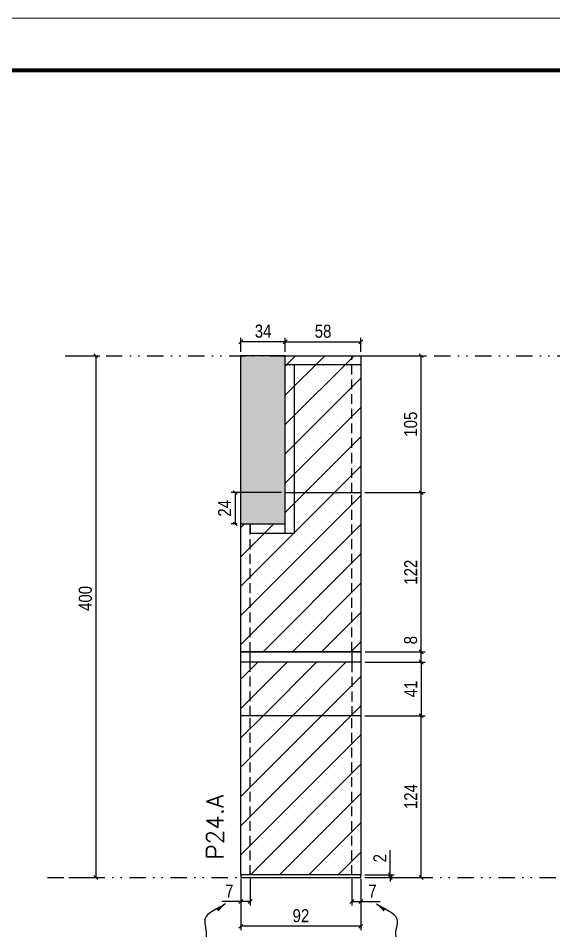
# Model space of a CAD drawing. Extents: x 28748 to 35002, y 14885 to 43501.
# Drawn here: x 33929 to 34340, y 41653 to 42352 of the extents above; entities that cross this region are included whole.
import ezdxf

# ---------------------------------------------------------------- set-up
doc = ezdxf.new("R2010")
doc.units = 0
for name, pattern in [('DASHED', [0.75, 0.5, -0.25]), ('DIVIDE2', [0.625, 0.25, -0.125, 0, -0.125, 0, -0.125]), ('HIDDEN', [0.375, 0.25, -0.125])]:
    doc.linetypes.add(name, pattern=pattern)
for name, color, linetype in [('COTA', 241, 'Continuous'), ('Nível', 160, 'Continuous'), ('Painéis', 200, 'Continuous'), ('SARR_2.2x7', 40, 'Continuous'), ('Sarrafo de Pressão', 42, 'HIDDEN')]:
    doc.layers.add(name, color=color, linetype=linetype)
for name, color, linetype, lineweight in [('Folhas', 255, 'Continuous', 9), ('Hachura', 251, 'Continuous', 9), ('SARRAFO DE PRESSAO', 251, 'DASHED', 9), ('Texto Seção', 7, 'Continuous', 15)]:
    doc.layers.add(name, color=color, linetype=linetype, lineweight=lineweight)
doc.styles.add('COTA TECNICA', font='techl___.ttf', dxfattribs={"height": 10})
doc.styles.add('COTA TECNICA-50', font='techl___.ttf', dxfattribs={"height": 10})
doc.styles.add('REGUA-120', font='ROMANS.shx', dxfattribs={"height": 15})
doc.styles.get("Standard").update_dxf_attribs({"font": 'arial.ttf'})
doc.dimstyles.new('COTA PAINEL-50', dxfattribs={"dimtxt": 10, "dimasz": 3, "dimexe": 3, "dimexo": 3, "dimgap": 3, "dimtad": 1, "dimdec": 1, "dimzin": 12, "dimdsep": 46, "dimtxsty": 'COTA TECNICA-50', "dimblk1": 'OBLIQUE', "dimblk2": 'OBLIQUE', "dimsah": 1, "dimcen": 0.9, "dimclrd": 4, "dimclre": 4, "dimclrt": 240, "dimadec": 1, "dimazin": 3, "dimtfac": 1, "dimtdec": 1, "dimtmove": 0, "dimatfit": 3, "dimfxl": 1, "dimtolj": 1, "dimtzin": 12, "dimarcsym": 0})
doc.dimstyles.new('PAINEL', dxfattribs={"dimtxt": 10, "dimasz": 3, "dimexe": 3, "dimexo": 3, "dimgap": 3, "dimtad": 1, "dimdec": 1, "dimzin": 12, "dimdsep": 46, "dimtxsty": 'COTA TECNICA', "dimblk1": 'OBLIQUE', "dimblk2": 'OBLIQUE', "dimsah": 1, "dimcen": 0.9, "dimclrd": 4, "dimclre": 4, "dimclrt": 240, "dimadec": 1, "dimazin": 3, "dimtfac": 1, "dimtdec": 1, "dimtmove": 0, "dimatfit": 3, "dimfxl": 1, "dimtolj": 1, "dimtzin": 12, "dimarcsym": 0})
doc.dimstyles.get("Standard").update_dxf_attribs({"dimtxt": 0.18, "dimasz": 0.18, "dimexe": 0.18, "dimexo": 0.0625, "dimgap": 0.09, "dimtad": 0, "dimtih": 1, "dimtoh": 1, "dimdec": 4, "dimzin": 0, "dimdsep": 46, "dimtxsty": 'Standard', "dimcen": 0.09, "dimadec": 0, "dimazin": 0, "dimtfac": 1, "dimtdec": 4, "dimtofl": 0, "dimtmove": 0, "dimatfit": 3, "dimfxl": 1, "dimtolj": 1, "dimtzin": 0, "dimarcsym": 0})
pattern_1 = [(45, (0, 49), (-11.22532, 11.22532), [])]

# ---------------------------------------------------------------- blocks, each defined once
blk = doc.blocks.new('9999999999')
at = {"layer": 'Folhas'}
blk.add_lwpolyline([(98138.98, 34190.21), (99623.98, 34190.21), (99623.98, 35240.21), (98138.98, 35240.21)], close=True, dxfattribs=at)
at = {"layer": 'Folhas', "color": 30, "const_width": 3}
blk.add_lwpolyline([(98213.98, 34230.21), (99583.98, 34230.21), (99583.98, 35200.21), (98213.98, 35200.21)], close=True, dxfattribs=at)
blk = doc.blocks.new('_Oblique')
at = {"color": 0, "linetype": 'ByBlock', "lineweight": -2}
blk.add_line((-0.5, -0.5), (0.5, 0.5), dxfattribs=at)
blk = doc.blocks.new('*D176')
at = {"layer": 'COTA', "color": 4, "lineweight": -2, "transparency": 16777216}
for p, q in [((34099.91, 41692.45), (34099.91, 41653)), ((34191.91, 41692.45), (34191.91, 41653)), ((34191.91, 41656), (34099.91, 41656))]:
    blk.add_line(p, q, dxfattribs=at)
at = {"layer": 'Defpoints', "color": 0, "transparency": 16777216}
for p in [(34099.91, 41695.45), (34191.91, 41695.45), (34099.91, 41656)]:
    blk.add_point(p, dxfattribs=at)
at = {"layer": 'COTA', "color": 4, "lineweight": -2, "transparency": 16777216, "xscale": 3, "yscale": 3, "zscale": 3, "rotation": 180}
blk.add_blockref('_Oblique', (34099.91, 41656), dxfattribs=at)
at = {"layer": 'COTA', "color": 4, "lineweight": -2, "transparency": 16777216, "xscale": 3, "yscale": 3, "zscale": 3}
blk.add_blockref('_Oblique', (34191.91, 41656), dxfattribs=at)
at = {"layer": 'COTA', "color": 240, "transparency": 16777216, "insert": (34145.91, 41664.09), "char_height": 10, "attachment_point": 5, "style": 'COTA TECNICA'}
blk.add_mtext('\\A1;92', dxfattribs=at)
blk = doc.blocks.new('*D179')
at = {"layer": 'COTA', "color": 4, "lineweight": -2, "transparency": 16777216}
for p, q in [((34099.91, 41690.45), (34099.91, 41671.94)), ((34106.91, 41692.45), (34106.91, 41671.94)), ((34099.91, 41674.94), (34085.18, 41674.94)), ((34106.91, 41674.94), (34099.91, 41674.94))]:
    blk.add_line(p, q, dxfattribs=at)
at = {"layer": 'Defpoints', "color": 0, "transparency": 16777216}
for p in [(34106.91, 41695.45), (34099.91, 41693.45), (34099.91, 41674.94)]:
    blk.add_point(p, dxfattribs=at)
at = {"layer": 'COTA', "color": 4, "lineweight": -2, "transparency": 16777216, "xscale": 3, "yscale": 3, "zscale": 3, "rotation": 180}
blk.add_blockref('_Oblique', (34099.91, 41674.94), dxfattribs=at)
at = {"layer": 'COTA', "color": 4, "lineweight": -2, "transparency": 16777216, "xscale": 3, "yscale": 3, "zscale": 3}
blk.add_blockref('_Oblique', (34106.91, 41674.94), dxfattribs=at)
at = {"layer": 'COTA', "color": 240, "transparency": 16777216, "insert": (34091.05, 41683.02), "char_height": 10, "attachment_point": 5, "style": 'COTA TECNICA-50'}
blk.add_mtext('\\A1;7', dxfattribs=at)
blk = doc.blocks.new('*D180')
at = {"layer": 'COTA', "color": 4, "lineweight": -2, "transparency": 16777216}
for p, q in [((34184.91, 41692.45), (34184.91, 41671.94)), ((34191.91, 41690.45), (34191.91, 41671.94)), ((34184.91, 41674.94), (34191.91, 41674.94)), ((34191.91, 41674.94), (34206.65, 41674.94))]:
    blk.add_line(p, q, dxfattribs=at)
at = {"layer": 'Defpoints', "color": 0, "transparency": 16777216}
for p in [(34184.91, 41695.45), (34191.91, 41693.45), (34191.91, 41674.94)]:
    blk.add_point(p, dxfattribs=at)
at = {"layer": 'COTA', "color": 4, "lineweight": -2, "transparency": 16777216, "xscale": 3, "yscale": 3, "zscale": 3, "rotation": 180}
blk.add_blockref('_Oblique', (34184.91, 41674.94), dxfattribs=at)
at = {"layer": 'COTA', "color": 4, "lineweight": -2, "transparency": 16777216, "xscale": 3, "yscale": 3, "zscale": 3}
blk.add_blockref('_Oblique', (34191.91, 41674.94), dxfattribs=at)
at = {"layer": 'COTA', "color": 240, "transparency": 16777216, "insert": (34200.78, 41683.02), "char_height": 10, "attachment_point": 5, "style": 'COTA TECNICA-50'}
blk.add_mtext('\\A1;7', dxfattribs=at)
blk = doc.blocks.new('*D183')
at = {"layer": 'COTA', "color": 4, "lineweight": -2, "transparency": 16777216}
for p, q in [((34194.91, 41817.45), (34241.15, 41817.45)), ((34238.15, 41693.45), (34238.15, 41817.45)), ((34194.91, 41693.45), (34241.15, 41693.45))]:
    blk.add_line(p, q, dxfattribs=at)
at = {"layer": 'Defpoints', "color": 0, "transparency": 16777216}
for p in [(34191.91, 41817.45), (34238.15, 41817.45), (34191.91, 41693.45)]:
    blk.add_point(p, dxfattribs=at)
at = {"layer": 'COTA', "color": 4, "lineweight": -2, "transparency": 16777216, "xscale": 3, "yscale": 3, "zscale": 3}
for p, rotation in [((34238.15, 41817.45), 90), ((34238.15, 41693.45), 270)]:
    blk.add_blockref('_Oblique', p, dxfattribs=dict(at, rotation=rotation))
at = {"layer": 'COTA', "color": 240, "transparency": 16777216, "insert": (34230.08, 41755.45), "char_height": 10, "attachment_point": 5, "rotation": 90, "style": 'COTA TECNICA-50'}
blk.add_mtext('\\A1;124', dxfattribs=at)
blk = doc.blocks.new('*D184')
at = {"layer": 'COTA', "color": 4, "lineweight": -2, "transparency": 16777216}
for p, q in [((34214.44, 41695.45), (34214.44, 41714.25)), ((34194.91, 41695.45), (34217.44, 41695.45)), ((34214.44, 41693.45), (34214.44, 41695.45)), ((34194.91, 41693.45), (34217.44, 41693.45)), ((34214.44, 41693.45), (34214.44, 41690.45))]:
    blk.add_line(p, q, dxfattribs=at)
at = {"layer": 'Defpoints', "color": 0, "transparency": 16777216}
for p in [(34191.91, 41695.45), (34191.91, 41693.45), (34214.44, 41693.45)]:
    blk.add_point(p, dxfattribs=at)
at = {"layer": 'COTA', "color": 4, "lineweight": -2, "transparency": 16777216, "xscale": 3, "yscale": 3, "zscale": 3}
for p, rotation in [((34214.44, 41695.45), 270), ((34214.44, 41693.45), 90)]:
    blk.add_blockref('_Oblique', p, dxfattribs=dict(at, rotation=rotation))
at = {"layer": 'COTA', "color": 240, "transparency": 16777216, "insert": (34206.44, 41708.2), "char_height": 10, "attachment_point": 5, "rotation": 90, "style": 'COTA TECNICA-50'}
blk.add_mtext('\\A1;2', dxfattribs=at)
blk = doc.blocks.new('*D1432')
at = {"layer": 'COTA', "color": 4, "linetype": 'ByBlock', "lineweight": -2, "transparency": 16777216}
for p, q in [((33968, 42093.45), (33991.72, 42093.45)), ((33988.72, 42093.45), (33988.72, 41693.45)), ((33968, 41693.45), (33991.72, 41693.45))]:
    blk.add_line(p, q, dxfattribs=at)
at = {"layer": 'Defpoints', "color": 0, "linetype": 'ByBlock', "transparency": 16777216}
for p in [(33965, 42093.45), (33965, 41693.45), (33988.72, 41693.45)]:
    blk.add_point(p, dxfattribs=at)
at = {"layer": 'COTA', "color": 4, "linetype": 'ByBlock', "lineweight": -2, "transparency": 16777216, "xscale": 3, "yscale": 3, "zscale": 3}
for p, rotation in [((33988.72, 42093.45), 90), ((33988.72, 41693.45), 270)]:
    blk.add_blockref('_Oblique', p, dxfattribs=dict(at, rotation=rotation))
at = {"layer": 'COTA', "color": 240, "linetype": 'ByBlock', "transparency": 16777216, "insert": (33980.61, 41907.37), "char_height": 10, "attachment_point": 5, "rotation": 90, "style": 'COTA TECNICA'}
blk.add_mtext('\\A1;400', dxfattribs=at)
blk = doc.blocks.new('*D1433')
at = {"layer": 'COTA', "color": 4, "linetype": 'ByBlock', "lineweight": -2, "transparency": 16777216}
for p, q in [((34099.91, 42096.45), (34099.91, 42107.04)), ((34133.91, 42104.04), (34099.91, 42104.04)), ((34133.91, 42096.45), (34133.91, 42107.04))]:
    blk.add_line(p, q, dxfattribs=at)
at = {"layer": 'Defpoints', "color": 0, "linetype": 'ByBlock', "transparency": 16777216}
for p in [(34099.91, 42104.04), (34099.91, 42093.45), (34133.91, 42093.45)]:
    blk.add_point(p, dxfattribs=at)
at = {"layer": 'COTA', "color": 4, "linetype": 'ByBlock', "lineweight": -2, "transparency": 16777216, "xscale": 3, "yscale": 3, "zscale": 3, "rotation": 180}
blk.add_blockref('_Oblique', (34099.91, 42104.04), dxfattribs=at)
at = {"layer": 'COTA', "color": 4, "linetype": 'ByBlock', "lineweight": -2, "transparency": 16777216, "xscale": 3, "yscale": 3, "zscale": 3}
blk.add_blockref('_Oblique', (34133.91, 42104.04), dxfattribs=at)
at = {"layer": 'COTA', "color": 240, "linetype": 'ByBlock', "transparency": 16777216, "insert": (34116.91, 42112.26), "char_height": 10, "attachment_point": 5, "style": 'COTA TECNICA'}
blk.add_mtext('\\A1;34', dxfattribs=at)
blk = doc.blocks.new('*D185')
at = {"layer": 'COTA', "color": 4, "linetype": 'ByBlock', "lineweight": -2, "transparency": 16777216}
for p, q in [((34194.91, 42093.45), (34241.15, 42093.45)), ((34238.15, 41988.45), (34238.15, 42093.45)), ((34194.91, 41988.45), (34241.15, 41988.45))]:
    blk.add_line(p, q, dxfattribs=at)
at = {"layer": 'Defpoints', "color": 0, "linetype": 'ByBlock', "transparency": 16777216}
for p in [(34191.91, 42093.45), (34238.15, 42093.45), (34191.91, 41988.45)]:
    blk.add_point(p, dxfattribs=at)
at = {"layer": 'COTA', "color": 4, "linetype": 'ByBlock', "lineweight": -2, "transparency": 16777216, "xscale": 3, "yscale": 3, "zscale": 3}
for p, rotation in [((34238.15, 42093.45), 90), ((34238.15, 41988.45), 270)]:
    blk.add_blockref('_Oblique', p, dxfattribs=dict(at, rotation=rotation))
at = {"layer": 'COTA', "color": 240, "linetype": 'ByBlock', "transparency": 16777216, "insert": (34230.04, 42040.95), "char_height": 10, "attachment_point": 5, "rotation": 90, "style": 'COTA TECNICA'}
blk.add_mtext('\\A1;105', dxfattribs=at)
blk = doc.blocks.new('*D1434')
at = {"layer": 'COTA', "color": 4, "linetype": 'ByBlock', "lineweight": -2, "transparency": 16777216}
for p, q in [((34194.91, 41988.45), (34241.15, 41988.45)), ((34238.15, 41866.45), (34238.15, 41988.45)), ((34195.28, 41866.45), (34241.15, 41866.45))]:
    blk.add_line(p, q, dxfattribs=at)
at = {"layer": 'Defpoints', "color": 0, "linetype": 'ByBlock', "transparency": 16777216}
for p in [(34191.91, 41988.45), (34238.15, 41988.45), (34192.28, 41866.45)]:
    blk.add_point(p, dxfattribs=at)
at = {"layer": 'COTA', "color": 4, "linetype": 'ByBlock', "lineweight": -2, "transparency": 16777216, "xscale": 3, "yscale": 3, "zscale": 3}
for p, rotation in [((34238.15, 41988.45), 90), ((34238.15, 41866.45), 270)]:
    blk.add_blockref('_Oblique', p, dxfattribs=dict(at, rotation=rotation))
at = {"layer": 'COTA', "color": 240, "linetype": 'ByBlock', "transparency": 16777216, "insert": (34230.1, 41927.45), "char_height": 10, "attachment_point": 5, "rotation": 90, "style": 'COTA TECNICA'}
blk.add_mtext('\\A1;122', dxfattribs=at)
blk = doc.blocks.new('*D2192')
at = {"layer": 'COTA', "color": 4, "lineweight": -2, "transparency": 16777216}
for p, q in [((34130.91, 41988.45), (34092.43, 41988.45)), ((34095.43, 41988.45), (34095.43, 41964.45)), ((34096.91, 41964.45), (34092.43, 41964.45))]:
    blk.add_line(p, q, dxfattribs=at)
at = {"layer": 'Defpoints', "color": 0, "transparency": 16777216}
for p in [(34133.91, 41988.45), (34095.43, 41964.45), (34099.91, 41964.45)]:
    blk.add_point(p, dxfattribs=at)
at = {"layer": 'COTA', "color": 4, "lineweight": -2, "transparency": 16777216, "xscale": 3, "yscale": 3, "zscale": 3}
for p, rotation in [((34095.43, 41988.45), 90), ((34095.43, 41964.45), 270)]:
    blk.add_blockref('_Oblique', p, dxfattribs=dict(at, rotation=rotation))
at = {"layer": 'COTA', "color": 240, "transparency": 16777216, "insert": (34087.36, 41976.45), "char_height": 10, "attachment_point": 5, "rotation": 90, "style": 'COTA TECNICA'}
blk.add_mtext('\\A1;24', dxfattribs=at)
blk = doc.blocks.new('*D2358')
at = {"layer": 'COTA', "color": 4, "lineweight": -2, "transparency": 16777216}
for p, q in [((34133.91, 42096.45), (34133.91, 42107.04)), ((34133.91, 42104.04), (34191.91, 42104.04)), ((34191.91, 42096.45), (34191.91, 42107.04))]:
    blk.add_line(p, q, dxfattribs=at)
at = {"layer": 'Defpoints', "color": 0, "transparency": 16777216}
for p in [(34191.91, 42104.04), (34133.91, 42093.45), (34191.91, 42093.45)]:
    blk.add_point(p, dxfattribs=at)
at = {"layer": 'COTA', "color": 4, "lineweight": -2, "transparency": 16777216, "xscale": 3, "yscale": 3, "zscale": 3, "rotation": 180}
blk.add_blockref('_Oblique', (34133.91, 42104.04), dxfattribs=at)
at = {"layer": 'COTA', "color": 4, "lineweight": -2, "transparency": 16777216, "xscale": 3, "yscale": 3, "zscale": 3}
blk.add_blockref('_Oblique', (34191.91, 42104.04), dxfattribs=at)
at = {"layer": 'COTA', "color": 240, "transparency": 16777216, "insert": (34162.91, 42112.17), "char_height": 10, "attachment_point": 5, "style": 'COTA TECNICA'}
blk.add_mtext('\\A1;58', dxfattribs=at)
blk = doc.blocks.new('*D2495')
at = {"layer": 'COTA', "color": 4, "lineweight": -2, "transparency": 16777216}
for p, q in [((34195.28, 41858.45), (34241.15, 41858.45)), ((34238.15, 41858.45), (34238.15, 41817.45)), ((34194.91, 41817.45), (34241.15, 41817.45))]:
    blk.add_line(p, q, dxfattribs=at)
at = {"layer": 'Defpoints', "color": 0, "transparency": 16777216}
for p in [(34192.28, 41858.45), (34191.91, 41817.45), (34238.15, 41817.45)]:
    blk.add_point(p, dxfattribs=at)
at = {"layer": 'COTA', "color": 4, "lineweight": -2, "transparency": 16777216, "xscale": 3, "yscale": 3, "zscale": 3}
for p, rotation in [((34238.15, 41858.45), 90), ((34238.15, 41817.45), 270)]:
    blk.add_blockref('_Oblique', p, dxfattribs=dict(at, rotation=rotation))
at = {"layer": 'COTA', "color": 240, "transparency": 16777216, "insert": (34230.08, 41837.95), "char_height": 10, "attachment_point": 5, "rotation": 90, "style": 'COTA TECNICA'}
blk.add_mtext('\\A1;41', dxfattribs=at)
blk = doc.blocks.new('*D2496')
at = {"layer": 'COTA', "color": 4, "lineweight": -2, "transparency": 16777216}
for p, q in [((34238.15, 41866.45), (34238.15, 41881.27)), ((34195.28, 41866.45), (34241.15, 41866.45)), ((34238.15, 41858.45), (34238.15, 41866.45)), ((34195.28, 41858.45), (34241.15, 41858.45))]:
    blk.add_line(p, q, dxfattribs=at)
at = {"layer": 'Defpoints', "color": 0, "transparency": 16777216}
for p in [(34192.28, 41866.45), (34238.15, 41866.45), (34192.28, 41858.45)]:
    blk.add_point(p, dxfattribs=at)
at = {"layer": 'COTA', "color": 4, "lineweight": -2, "transparency": 16777216, "xscale": 3, "yscale": 3, "zscale": 3}
for p, rotation in [((34238.15, 41866.45), 90), ((34238.15, 41858.45), 270)]:
    blk.add_blockref('_Oblique', p, dxfattribs=dict(at, rotation=rotation))
at = {"layer": 'COTA', "color": 240, "transparency": 16777216, "insert": (34230.06, 41875.36), "char_height": 10, "attachment_point": 5, "rotation": 90, "style": 'COTA TECNICA'}
blk.add_mtext('\\A1;8', dxfattribs=at)

msp = doc.modelspace()

# ---------------------------------------------------------------- hatches: boundary and pattern name
at = {"layer": 'COTA', "linetype": 'ByBlock'}
h = msp.add_hatch(dxfattribs=at)
h.set_pattern_fill('AR-CONC', color=256, scale=0.03)
h.set_pattern_definition([(50, (-97089.158, 10607.6894), (5.46554007, -0.47817257), [0.5715, -6.2865]), (355, (-97089.158, 10607.6894), (-1.05730264, 5.73170536), [0.4572, -5.02921753]), (100.4514447, (-97088.7025, 10607.6496), (4.40823741, 5.25353256), [0.48570026, -5.34270734]), (46.1842, (-97089.158, 10609.2134), (8.13237123, -1.26126984), [0.85725, -9.42975]), (96.6355576, (-97088.48, 10609.108), (7.122124, 7.42278374), [0.7285507, -8.01406824]), (351.184151, (-97089.158, 10609.213), (7.122124, 7.42278374), [0.685799, -7.54379196]), (21, (-97088.396, 10608.8324), (4.54843174, -3.06795595), [0.5715, -6.2865]), (326, (-97088.396, 10608.8324), (1.85406085, 5.52563898), [0.4572, -5.0292]), (71.451445, (-97088.017, 10608.577), (6.40249258, 2.45768307), [0.48570026, -5.34269813]), (37.5, (-97089.158, 10607.6894), (0.092658098, 2.536651166), [0, -4.96824, 0, -5.1054, 0, -5.04825]), (7.5, (-97089.158, 10607.6894), (2.004589875, 3.005417245), [0, -2.91084, 0, -4.85394, 0, -1.92405]), (327.5, (-97090.8572, 10607.6894), (4.067717855, -0.17186232), [0, -1.905, 0, -5.9436, 0, -7.8867]), (317.5, (-97091.6192, 10607.6894), (4.44387544, 0.76279473), [0, -2.4765, 0, -3.94716, 0, -5.6007])])
h.paths.add_polyline_path([(34133.91, 42093.45), (34099.91, 42093.45), (34099.91, 41964.45), (34133.91, 41964.45)])
at = {"layer": 'Hachura', "linetype": 'ByBlock'}
h = msp.add_hatch(dxfattribs=at)
h.set_pattern_fill('ANSI31', color=256, scale=5)
h.set_pattern_definition(pattern_1)
h.paths.add_polyline_path([(34191.91, 42093.45), (34133.91, 42093.45), (34133.91, 42009.45), (34133.91, 41988.45), (34191.91, 41988.45)])
h = msp.add_hatch(dxfattribs=at)
h.set_pattern_fill('ANSI31', color=256, scale=5)
h.set_pattern_definition(pattern_1)
h.paths.add_polyline_path([(34191.91, 41988.45), (34133.91, 41988.45), (34133.91, 41964.45), (34099.91, 41964.45), (34099.91, 41866.45), (34191.91, 41866.45)])
at = {"layer": 'Hachura'}
h = msp.add_hatch(dxfattribs=at)
h.set_pattern_fill('ANSI31', color=256, scale=5)
h.paths.add_polyline_path([(34191.91, 41858.45), (34099.91, 41858.45), (34099.91, 41817.45), (34191.91, 41817.45)])
h = msp.add_hatch(dxfattribs=at)
h.set_pattern_fill('ANSI31', color=256, scale=5)
h.paths.add_polyline_path([(34191.91, 41817.45), (34099.91, 41817.45), (34099.91, 41695.45), (34191.91, 41695.45)])

# ---------------------------------------------------------------- linework, layer by layer
at = {"layer": 'COTA', "linetype": 'ByBlock'}
for p in [(34133.91, 42093.45), (34099.91, 41964.45)]:
    msp.add_line(p, (34099.91, 42093.45), dxfattribs=at)
at = {"layer": 'Nível', "color": 4, "linetype": 'DIVIDE2', "ltscale": 50}
for p, q in [((33965, 42093.45), (34975.34, 42093.45)), ((33951.5, 41693.45), (34961.84, 41693.45))]:
    msp.add_line(p, q, dxfattribs=at)
at = {"layer": 'Painéis'}
for p, q in [((34133.91, 41964.45), (34133.91, 42093.45)), ((34133.91, 42093.45), (34191.91, 42093.45)), ((34191.91, 42093.45), (34191.91, 41695.45)), ((34133.91, 41988.45), (34191.91, 41988.45)), ((34099.91, 41695.45), (34099.91, 41964.45)), ((34099.91, 41964.45), (34133.91, 41964.45)), ((34099.91, 41866.45), (34191.91, 41866.45)), ((34191.91, 41866.45), (34099.91, 41866.45)), ((34191.91, 41858.45), (34099.91, 41858.45)), ((34191.91, 41817.45), (34099.91, 41817.45)), ((34191.91, 41695.45), (34099.91, 41695.45))]:
    msp.add_line(p, q, dxfattribs=at)
msp.add_lwpolyline([(34191.91, 41695.45), (34099.91, 41695.45), (34099.91, 41693.45), (34191.91, 41693.45)], close=True, dxfattribs=at)
at = {"layer": 'SARR_2.2x7'}
for p, q in [((34191.91, 42086.45), (34133.91, 42086.45)), ((34140.91, 41957.45), (34140.91, 42086.45)), ((34133.91, 41957.45), (34133.91, 41964.45)), ((34106.91, 41957.45), (34140.91, 41957.45))]:
    msp.add_line(p, q, dxfattribs=at)
at = {"layer": 'Sarrafo de Pressão', "ltscale": 30}
for p, q in [((34184.91, 42011.45), (34184.91, 42093.45)), ((34184.91, 41988.45), (34184.91, 42011.45)), ((34184.91, 41866.45), (34184.91, 41988.45)), ((34106.91, 41866.45), (34106.91, 41964.45)), ((34106.91, 41964.45), (34106.91, 41957.45)), ((34106.91, 41957.45), (34106.91, 41964.45)), ((34106.91, 41858.45), (34106.91, 41866.45)), ((34184.91, 41866.45), (34184.91, 41858.45)), ((34106.91, 41817.45), (34106.91, 41858.45)), ((34184.91, 41858.45), (34184.91, 41817.45)), ((34106.91, 41695.45), (34106.91, 41817.45)), ((34184.91, 41695.45), (34184.91, 41817.45))]:
    msp.add_line(p, q, dxfattribs=at)

# ---------------------------------------------------------------- block references
at = {"layer": 'SARRAFO DE PRESSAO', "color": 6, "linetype": 'ByBlock'}
msp.add_blockref('9999999999', (-64622.14, 7111.96), dxfattribs=at)

# ---------------------------------------------------------------- texts
at = {"layer": 'Texto Seção', "style": 'REGUA-120'}
msp.add_text('P24.A', height=13, rotation=90, dxfattribs=at).set_placement((34086.47, 41707.13))

# ---------------------------------------------------------------- dimensions: what is measured, and where the dimension line sits
at = {"layer": 'COTA', "linetype": 'ByBlock'}
dim = msp.add_linear_dim(base=(34099.91, 42104.04), p1=(34133.91, 42093.45), p2=(34099.91, 42093.45), angle=180, dimstyle='PAINEL', override={"dimtmove": 1}, dxfattribs=at)
dim.commit()
dim.dimension.update_dxf_attribs({"geometry": '*D1433', "text_midpoint": (34116.91, 42112.26)})
at = {"layer": 'COTA'}
for base, p1, p2, dimstyle, picture, middle in [((34191.91, 42104.04), (34133.91, 42093.45), (34191.91, 42093.45), 'PAINEL', '*D2358', (34162.91, 42112.17)), ((34191.91, 41674.94), (34184.91, 41695.45), (34191.91, 41693.45), 'COTA PAINEL-50', '*D180', (34200.78, 41683.02))]:
    dim = msp.add_linear_dim(base=base, p1=p1, p2=p2, dimstyle=dimstyle, dxfattribs=at)
    dim.commit()
    dim.dimension.update_dxf_attribs({"geometry": picture, "text_midpoint": middle})
at = {"layer": 'COTA', "linetype": 'ByBlock'}
dim = msp.add_linear_dim(base=(33988.72, 41693.45), p1=(33965, 42093.45), p2=(33965, 41693.45), angle=90, dimstyle='PAINEL', dxfattribs=at)
dim.commit()
dim.dimension.update_dxf_attribs({"geometry": '*D1432', "text_midpoint": (33988.72, 41907.37), "dimtype": 160})
for base, p1, p2, picture, middle in [((34238.15, 42093.45), (34191.91, 41988.45), (34191.91, 42093.45), '*D185', (34230.04, 42040.95)), ((34238.15, 41988.45), (34192.28, 41866.45), (34191.91, 41988.45), '*D1434', (34230.1, 41927.45))]:
    dim = msp.add_linear_dim(base=base, p1=p1, p2=p2, angle=90, dimstyle='PAINEL', dxfattribs=at)
    dim.commit()
    dim.dimension.update_dxf_attribs({"geometry": picture, "text_midpoint": middle})
at = {"layer": 'COTA'}
for base, p1, p2, angle, dimstyle, picture, middle in [((34095.43, 41964.45), (34133.91, 41988.45), (34099.91, 41964.45), 90, 'PAINEL', '*D2192', (34087.36, 41976.45)), ((34238.15, 41866.45), (34192.28, 41858.45), (34192.28, 41866.45), 90, 'PAINEL', '*D2496', (34230.06, 41875.36)), ((34238.15, 41817.45), (34192.28, 41858.45), (34191.91, 41817.45), 90, 'PAINEL', '*D2495', (34230.08, 41837.95)), ((34238.15, 41817.45), (34191.91, 41693.45), (34191.91, 41817.45), 90, 'COTA PAINEL-50', '*D183', (34230.08, 41755.45)), ((34099.91, 41674.94), (34106.91, 41695.45), (34099.91, 41693.45), 180, 'COTA PAINEL-50', '*D179', (34091.05, 41683.02))]:
    dim = msp.add_linear_dim(base=base, p1=p1, p2=p2, angle=angle, dimstyle=dimstyle, dxfattribs=at)
    dim.commit()
    dim.dimension.update_dxf_attribs({"geometry": picture, "text_midpoint": middle})
dim = msp.add_linear_dim(base=(34214.44, 41693.45), p1=(34191.91, 41695.45), p2=(34191.91, 41693.45), angle=90, dimstyle='COTA PAINEL-50', dxfattribs=at)
dim.commit()
dim.dimension.update_dxf_attribs({"geometry": '*D184', "text_midpoint": (34214.44, 41708.2), "dimtype": 160})
dim = msp.add_linear_dim(base=(34099.91, 41656), p1=(34191.91, 41695.45), p2=(34099.91, 41695.45), angle=180, dimstyle='PAINEL', override={"dimarcsym": 2}, dxfattribs=at)
dim.commit()
dim.dimension.update_dxf_attribs({"geometry": '*D176', "text_midpoint": (34145.91, 41664.09)})

# ---------------------------------------------------------------- leaders
at = {"layer": 'COTA', "path_type": 1}
for points in [[(34088.09, 41673.27), (34072.3, 41661.44), (34073.23, 41648.43), (34067.67, 41638.65)], [(34203.74, 41673.27), (34219.53, 41661.44), (34218.6, 41648.43), (34224.16, 41638.65)]]:
    msp.add_leader(points, dimstyle='Standard', override={"dimasz": 8}, dxfattribs=at)

doc.saveas('drawing.dxf')
